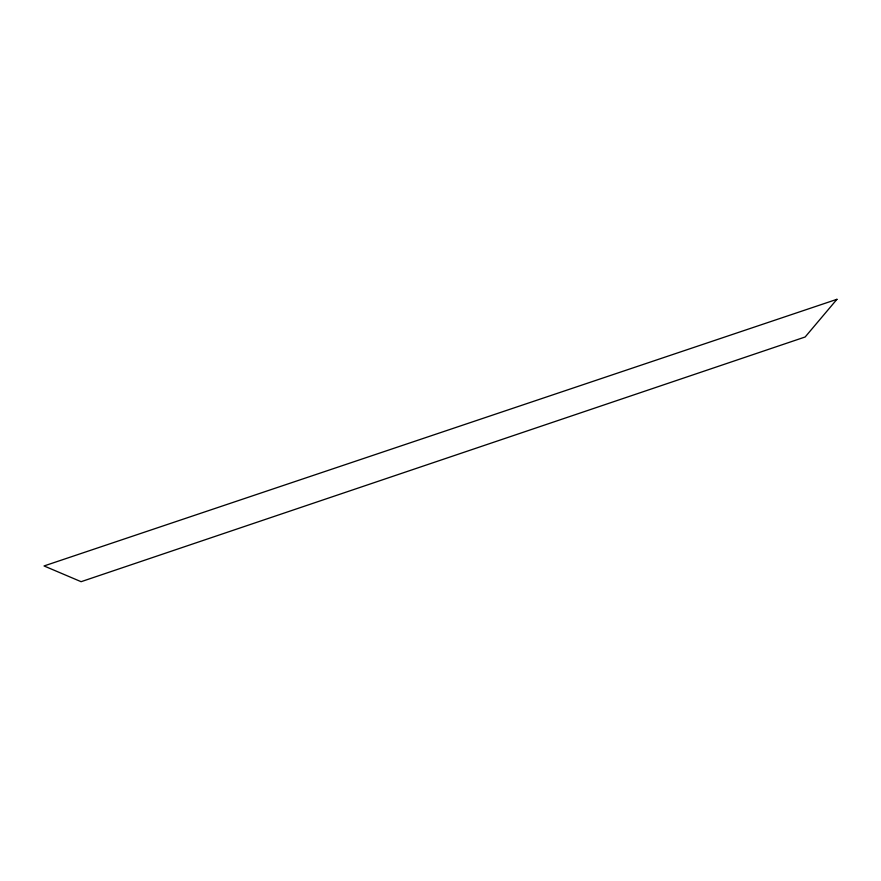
<?xml version="1.0" encoding="UTF-8"?>
<svg xmlns="http://www.w3.org/2000/svg" width="881" height="881" viewBox="0 0 881 881"><rect width="100%" height="100%" fill="white"/><g stroke="black" fill="none" stroke-linecap="round" stroke-linejoin="round"><path stroke-width="1.32" d="M836.95 299.309L805.157 336.983L81.107 581.691L44.05 565.954L836.95 299.309"/></g></svg>
